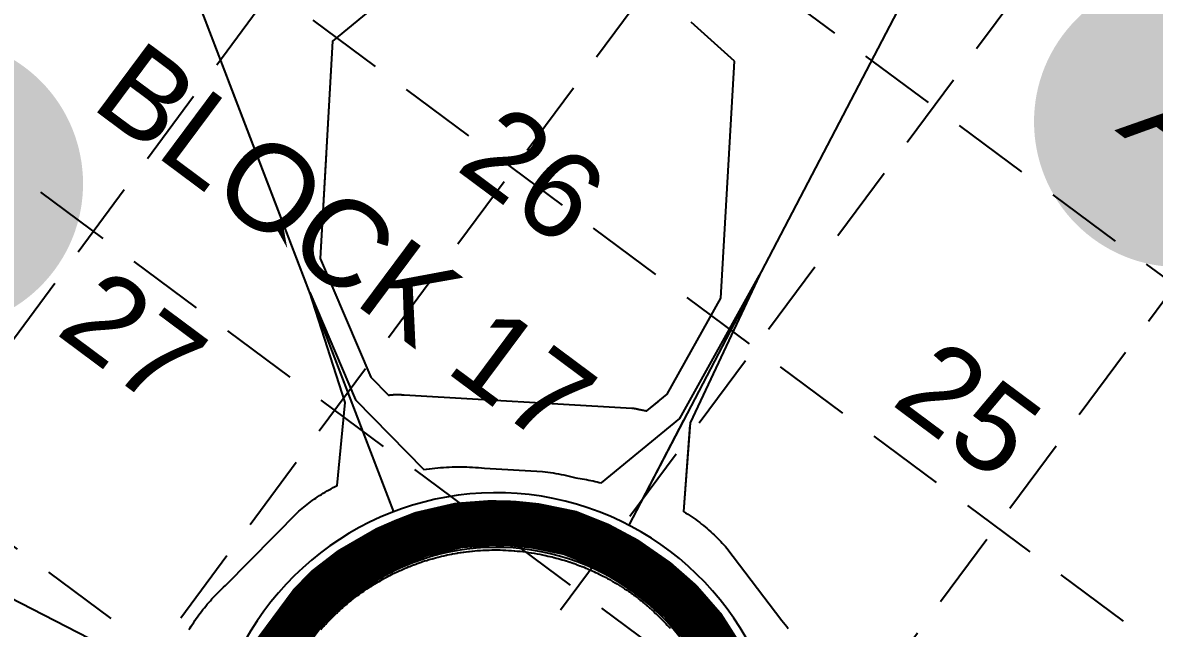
# Model space of a CAD drawing. Header units: feet. Extents: x 2260 to 6199, y 3666 to 7344.
# Drawn here: x 4290.3 to 4487.2, y 5446.5 to 5551.9 of the extents above; entities that cross this region are included whole.
import ezdxf
from ezdxf.enums import TextEntityAlignment as Align

# ---------------------------------------------------------------- set-up
doc = ezdxf.new("R2010")
doc.units = ezdxf.units.FT
doc.header["$LTSCALE"] = 40
doc.header["$MEASUREMENT"] = 0
doc.linetypes.add('HIDDEN', pattern=[0.375, 0.25, -0.125])
for name, color, linetype in [('ALTURA LOGO', 4, 'CONTINUOUS'), ('EOP-PROP', 4, 'CONTINUOUS'), ('EROSION BLANKETS', 84, 'CONTINUOUS'), ('FLOW-ARROWS', 253, 'CONTINUOUS'), ('GRID', 254, 'HIDDEN'), ('LOT-NOS', 4, 'CONTINUOUS'), ('lots-line', 4, 'CONTINUOUS'), ('PC', 43, 'CONTINUOUS'), ('ST-ROW', 2, 'CONTINUOUS')]:
    doc.layers.add(name, color=color, linetype=linetype)
doc.styles.add('altura', font='ARIAL.TTF', dxfattribs={"oblique": 15})
doc.styles.get("Standard").update_dxf_attribs({"font": 'ARIAL.TTF'})

msp = doc.modelspace()

# ---------------------------------------------------------------- hatches: boundary and pattern name
at = {"layer": 'ALTURA LOGO'}
h = msp.add_hatch(color=42, dxfattribs=at)
edge = h.paths.add_edge_path()
edge.add_ellipse((4491.524828267773, 5534.609919529848), major_axis=(15.0802862056227, 20.25752949458134), ratio=0.9999999996471769, start_angle=-89.99954055838653, end_angle=90.00045944161347)
edge.add_ellipse((4491.524828267773, 5534.609919529848), major_axis=(15.08009528975622, 20.25767161643099), ratio=0.9999999996472488, start_angle=89.99991946288667, end_angle=269.9999194628866)
h.paths.add_polyline_path([(4467.063337627535, 5539.852879357939), (4503.244460031832, 5512.919064601047), (4516.615645283017, 5530.881038967853), (4480.434522878718, 5557.814853724746)], flags=24)
h = msp.add_hatch(color=42, dxfattribs=at)
edge = h.paths.add_edge_path()
edge.add_ellipse((4275.586439812093, 5523.867961378299), major_axis=(15.0802862056227, 20.25752949458134), ratio=0.9999999996471769, start_angle=-89.99954055838653, end_angle=90.00045944161347)
edge.add_ellipse((4275.586439812093, 5523.867961378299), major_axis=(15.08009528975622, 20.25767161643099), ratio=0.9999999996472488, start_angle=89.99991946288667, end_angle=269.9999194628866)
h.paths.add_polyline_path([(4251.124949171856, 5529.11092120639), (4287.306071576154, 5502.177106449498), (4300.677256827339, 5520.139080816303), (4264.496134423041, 5547.072895573197)], flags=24)

# ---------------------------------------------------------------- linework, layer by layer
at = {"layer": 'EOP-PROP', "color": 7}
msp.add_arc((4372.732816412637, 5420.100366619113), 40.49999999999999, 296.5108821797895, 225.9293845929422, dxfattribs=at)
msp.add_arc((4372.732816412637, 5420.100366619113), 40.49999999999999, 296.5108821797895, 225.9293845929422, dxfattribs=at)
at = {"layer": 'EROSION BLANKETS', "const_width": 8}
msp.add_lwpolyline([(4334.168402662123, 5442.282137503802), (4340.413030970108, 5450.712847528459), (4343.156822363368, 5453.547230576585), (4347.367745503371, 5456.792717268834), (4353.601481758026, 5460.390581217154), (4356.598164403975, 5461.691748869102), (4359.748968347866, 5462.928676134502), (4366.164043629106, 5464.41253494523), (4371.676119913297, 5464.833179906424), (4375.538864675305, 5464.743419642739), (4379.515014871854, 5464.338687849798), (4385.538854828396, 5463.110051614749), (4390.620885930687, 5461.077887898266), (4395.341754685227, 5458.552819826689), (4400.66868023742, 5454.852500591353), (4404.771954345771, 5451.252424348215), (4408.776725089212, 5446.666000381486), (4411.420643859619, 5442.523107927006), (4413.383244727932, 5438.603012224708)], dxfattribs=at)
at = {"layer": 'FLOW-ARROWS', "color": 7}
for points in [[(4336.365943328276, 5512.626580817757, 0, 1.6666667, 0), (4334.683473863182, 5517.335009058584, 0, 0, 0), (4330.478275439666, 5529.103350431989, 0, 0, 0)], [(4335.018095912878, 5516.398561805613, 1.335187621843787, 1.6666667, 0), (4334.683473863182, 5517.335009058584, 0, 0, 0), (4330.478275439666, 5529.103350431989, 0, 0, 0)], [(4336.365943328276, 5512.626580817757, 0, 1.6666667, 0), (4334.683473863182, 5517.335009058584, 0, 0, 0), (4330.478275439666, 5529.103350431989, 0, 0, 0)], [(4416.28034377824, 5507.678437967562, 0, 1.6666667, 0), (4418.615231788642, 5512.099783687912, 0, 0, 0), (4425.143644431876, 5524.461990856839, 0, 0, 0)]]:
    msp.add_lwpolyline(points, format="xyseb", dxfattribs=at)
at = {"layer": 'GRID', "linetype": 'HIDDEN', "ltscale": 1.35}
for p, q in [((3021.688288403257, 6595.182064264951), (5624.121327222674, 4666.010602610775)), ((2990.572619666898, 6553.207337832379), (5593.005658486308, 4624.035876178204)), ((2959.456950930541, 6511.232611399809), (5561.889989749947, 4582.061149745632)), ((2928.341282194182, 6469.257884967237), (5530.774321013596, 4540.086423313061)), ((4862.730234027256, 6271.076287622644), (3773.544401454461, 4801.775475101302)), ((4904.704960459826, 6239.960618886287), (3815.519127887036, 4770.659806364944)), ((4946.679686892399, 6208.844950149929), (3857.493854319605, 4739.544137628586)), ((4988.65441332497, 6177.729281413572), (3899.468580752176, 4708.428468892228))]:
    msp.add_line(p, q, dxfattribs=at)
at = {"layer": 'lots-line', "color": 7}
for p, q in [((4335.575049482208, 5517.14673674657), (4298.133604578808, 5614.808886739198)), ((4354.875738034214, 5466.80287995391), (4298.133604578808, 5614.808886739198)), ((4395.814468737482, 5464.453915811427), (4462.237667648202, 5591.553260044442)), ((4354.875738034214, 5466.80287995391), (4326.186029980907, 5541.637026402474)), ((4395.814468737482, 5464.453915811427), (4405.352308246122, 5482.704363950447))]:
    msp.add_line(p, q, dxfattribs=at)
at = {"layer": 'PC', "color": 43, "flags": 128}
for points, elevation in [([(4364.887422760509, 5556.523058857464), (4352.048048667893, 5555.056347000022), (4344.248202363343, 5548.645154343784), (4343.0043996746, 5527.126839124251)], 550), ([(4352.048048667893, 5555.056347000022), (4344.248202363343, 5548.645154343784), (4342.061458922397, 5510.813563294459), (4350.877806276093, 5490.20740744614), (4353.957685588235, 5487.067569893371), (4354.08242697883, 5487.085369439724), (4354.207831201745, 5487.101717018376), (4354.333882580049, 5487.116602656943), (4354.460565301687, 5487.130016554353), (4354.587863421297, 5487.14194908262), (4354.715760862107, 5487.152390788597), (4354.84424141781, 5487.161332395714), (4354.973288754501, 5487.168764805698), (4355.102886412582, 5487.174679100272), (4355.233017808754, 5487.179066542815), (4355.363666237983, 5487.181918580033), (4355.494814875499, 5487.183226843593), (4355.626446778821, 5487.182983151721), (4355.758544889807, 5487.181179510813), (4355.891092036716, 5487.177808116982), (4356.02407093628, 5487.17286135763), (4356.15746419583, 5487.166331812945), (4356.291254315405, 5487.158212257433), (4356.425423689896, 5487.14849566137), (4356.559954611228, 5487.137175192279), (4356.694829270515, 5487.124244216348), (4396.279336922287, 5484.836178605844), (4396.398770983094, 5484.822542021232), (4396.518464679282, 5484.80728504934), (4396.638399691584, 5484.79040167353), (4396.75855760748, 5484.771886081403), (4396.878919923492, 5484.751732666115), (4396.999468047449, 5484.729936027666), (4397.120183300789, 5484.706490974174), (4397.241046920873, 5484.681392523097), (4397.362040063316, 5484.654635902458), (4397.483143804353, 5484.626216552029), (4397.604339143179, 5484.59613012449), (4397.722190251241, 5484.565051977428), (4397.78589325285, 5484.555366039743), (4397.882973168857, 5484.540514584986), (4397.981463126265, 5484.524443782529), (4398.079516379651, 5484.507555393126), (4398.177126698369, 5484.489854233954), (4398.274287899143, 5484.471345170231), (4398.37099384642, 5484.452033114768), (4398.467238452737, 5484.431923027503), (4398.56301567908, 5484.411019915071), (4398.658319535225, 5484.389328830322), (4398.753144080103, 5484.36685487187), (4398.847483422126, 5484.343603183624), (4398.941331719549, 5484.319578954333), (4402.475600583008, 5487.228876765093), (4411.803662526004, 5503.954877462809), (4414.184023867026, 5545.136140484756)], 550), ([(4414.184023867026, 5545.136140484756), (4406.600146548411, 5551.963017945136)], 550), ([(4343.114698228839, 5529.035050997293), (4342.061458922397, 5510.813563294459), (4350.877806276095, 5490.20740744614), (4353.957685588235, 5487.067569893371), (4354.08242697883, 5487.085369439724), (4354.207831201745, 5487.101717018376), (4354.333882580049, 5487.116602656943), (4354.460565301687, 5487.130016554353), (4354.587863421297, 5487.14194908262), (4354.715760862106, 5487.152390788597), (4354.84424141781, 5487.161332395714), (4354.973288754501, 5487.168764805698), (4355.102886412582, 5487.174679100272), (4355.233017808754, 5487.179066542815), (4355.363666237983, 5487.181918580033), (4355.494814875499, 5487.183226843594), (4355.62644677882, 5487.182983151723), (4355.758544889809, 5487.181179510813), (4355.891092036716, 5487.177808116982), (4356.02407093628, 5487.17286135763), (4356.157464195832, 5487.166331812946), (4356.291254315405, 5487.158212257433), (4356.425423689896, 5487.14849566137), (4356.559954611228, 5487.137175192279), (4356.694829270515, 5487.124244216348), (4396.279336922289, 5484.836178605846), (4396.398770983094, 5484.822542021232), (4396.518464679282, 5484.80728504934), (4396.638399691584, 5484.79040167353), (4396.75855760748, 5484.771886081402), (4396.878919923492, 5484.751732666115), (4396.999468047449, 5484.729936027666), (4397.120183300789, 5484.706490974174), (4397.241046920873, 5484.681392523097), (4397.362040063316, 5484.654635902458), (4397.483143804353, 5484.626216552029), (4397.604339143179, 5484.59613012449), (4397.722190251241, 5484.565051977428), (4397.785893252848, 5484.555366039743), (4397.882973168857, 5484.540514584986), (4397.981463126265, 5484.524443782529), (4398.079516379651, 5484.507555393126), (4398.177126698369, 5484.489854233954), (4398.274287899143, 5484.471345170232), (4398.37099384642, 5484.452033114768), (4398.467238452735, 5484.431923027502), (4398.56301567908, 5484.411019915071), (4398.658319535225, 5484.389328830322), (4398.753144080101, 5484.366854871869), (4398.847483422126, 5484.343603183624), (4398.941331719549, 5484.319578954334), (4400.955398632627, 5485.977494830947)], 550), ([(4319.275463302038, 5446.263914845371), (4319.471525216049, 5446.589853421991), (4319.672377133043, 5446.914723951175), (4319.878016162725, 5447.238470116873), (4320.088438767612, 5447.561035562021), (4320.303640761832, 5447.88236389599), (4320.523617309933, 5448.202398701927), (4320.748362925846, 5448.521083544226), (4320.977871471916, 5448.83836197597), (4321.212136157994, 5449.154177546417), (4321.451149540629, 5449.46847380848), (4321.694903522361, 5449.78119432624), (4321.94338935104, 5450.092282682457), (4322.196597619329, 5450.401682486155), (4322.454518264181, 5450.709337380113), (4322.717140566483, 5451.015191048481), (4322.984453150757, 5451.319187224366), (4323.256443984929, 5451.621269697374), (4323.53310038022, 5451.921382321286), (4323.814408991108, 5452.219469021608), (4324.100355815333, 5452.515473803222), (4324.390926194094, 5452.809340758032), (4324.686104812235, 5453.101014072583), (4324.985875698522, 5453.390438035693), (4325.290222226095, 5453.677557046134), (4325.599127112899, 5453.962315620252), (4338.392036920875, 5466.871637339252), (4338.666291473773, 5467.114432737209), (4338.944930494873, 5467.354618501209), (4339.227934016921, 5467.592138816294), (4339.515281415165, 5467.826938010561), (4339.806951408273, 5468.058960562833), (4340.102922059278, 5468.288151110241), (4340.403170776635, 5468.514454455831), (4340.70767431533, 5468.737815576166), (4341.016408778128, 5468.958179628941), (4341.329349616884, 5469.175491960556), (4341.646471633943, 5469.389698113724), (4341.967748983583, 5469.600743835014), (4342.293155173652, 5469.808575082457), (4342.622663067176, 5470.01313803306), (4342.956244884143, 5470.214379090399), (4343.293872203311, 5470.412244892118), (4343.635515964128, 5470.606682317452), (4343.981146468789, 5470.797638494764), (4344.330733384249, 5470.985060808995), (4344.6842457445, 5471.168896909168), (4345.041651952763, 5471.349094715835), (4346.421540882814, 5485.807307866145), (4340.266522273225, 5504.909512032395), (4348.243218124743, 5486.26584575238), (4360.122752865854, 5474.155043506819), (4360.603898239756, 5474.223698901349), (4361.087600252658, 5474.286753848911), (4361.57379843641, 5474.344169884597), (4362.062431801642, 5474.395909204279), (4362.553438844823, 5474.441934671423), (4363.046757555523, 5474.482209823897), (4363.542325423731, 5474.51669888065), (4364.040079447207, 5474.545366748346), (4364.539956138959, 5474.568179027892), (4365.04189153482, 5474.585102020915), (4365.545821201086, 5474.596102736136), (4366.051680242203, 5474.601148895686), (4366.55940330862, 5474.60020894131), (4367.068924604644, 5474.59325204051), (4367.580177896391, 5474.580248092607), (4368.09309651985, 5474.561167734694), (4368.607613389009, 5474.535982347526), (4369.123661003996, 5474.504664061314), (4369.641171459426, 5474.467185761424), (4370.160076452687, 5474.423521094002), (4370.68030729237, 5474.373644471502), (4380.744316526981, 5473.791924126862), (4381.204990771269, 5473.739325870809), (4381.66666646634, 5473.680477549415), (4382.129272952146, 5473.615355955628), (4382.592739208982, 5473.543938670196), (4383.056993866284, 5473.466204066722), (4383.521965211393, 5473.382131316644), (4383.987581198416, 5473.291700394118), (4384.453769457169, 5473.194892080773), (4384.920457302186, 5473.091687970413), (4385.387571741786, 5472.982070473577), (4385.855039487152, 5472.866022822041), (4386.309608056445, 5472.746149966552), (4386.555319639267, 5472.708789920407), (4386.929770751794, 5472.65150573656), (4387.309660595561, 5472.589518354338), (4387.687866009475, 5472.524377422409), (4388.06436296107, 5472.456101521303), (4388.439127600557, 5472.38470941686), (4388.812136262233, 5472.310220058485), (4389.18336546588, 5472.232652577401), (4389.552791918169, 5472.152026284884), (4389.920392513943, 5472.068360670507), (4390.286144337631, 5471.981675400359), (4390.650024664572, 5471.891990315235), (4391.012010962292, 5471.799325428867), (4404.644191152719, 5483.020902936435), (4418.52781932153, 5507.915417558806), (4406.442571710614, 5482.238839990398), (4405.292113562008, 5466.86538593523), (4405.660708594903, 5466.633140556779), (4406.024748798915, 5466.397380321292), (4406.384205275011, 5466.158164269492), (4406.739049829749, 5465.915551674869), (4407.089254977095, 5465.66960203535), (4407.434793939984, 5465.420375065055), (4407.775640651951, 5465.167930685961), (4408.111769758536, 5464.912329019623), (4408.443156618642, 5464.653630378863), (4408.769777305795, 5464.391895259461), (4409.091608609331, 5464.127184331803), (4409.40862803546, 5463.85955843258), (4409.720813808206, 5463.589078556472), (4410.028144870337, 5463.315805847791), (4410.330600884135, 5463.039801592154), (4410.628162232046, 5462.761127208181), (4410.920810017307, 5462.479844239176), (4411.208526064458, 5462.196014344734), (4411.491292919721, 5461.909699292489), (4411.769093851298, 5461.620960949786), (4412.041912849617, 5461.329861275356), (4412.309734627446, 5461.036462311001), (4412.57254461988, 5460.740826173353), (4412.830328984312, 5460.443015045556), (4422.40134041031, 5447.874856533942), (4422.689710772012, 5447.528152078833), (4422.972907704601, 5447.179557740715), (4423.250920159502, 5446.829135027319), (4423.523737804907, 5446.4769454855)], 549), ([(4319.275463302038, 5446.263914845371), (4319.471525216049, 5446.589853421991), (4319.672377133043, 5446.914723951175), (4319.878016162725, 5447.238470116873), (4320.088438767612, 5447.561035562021), (4320.303640761832, 5447.88236389599), (4320.523617309933, 5448.202398701928), (4320.748362925846, 5448.521083544226), (4320.977871471916, 5448.83836197597), (4321.212136157994, 5449.154177546417), (4321.451149540629, 5449.468473808479), (4321.694903522359, 5449.781194326239), (4321.943389351039, 5450.092282682459), (4322.196597619329, 5450.401682486156), (4322.454518264181, 5450.709337380114), (4322.717140566483, 5451.015191048481), (4322.984453150757, 5451.319187224366), (4323.256443984929, 5451.621269697374), (4323.533100380222, 5451.921382321285), (4323.814408991107, 5452.219469021608), (4324.100355815332, 5452.51547380322), (4324.390926194094, 5452.809340758032), (4324.686104812235, 5453.101014072583), (4324.985875698522, 5453.390438035693), (4325.290222226095, 5453.677557046134), (4325.599127112897, 5453.962315620252), (4338.392036920875, 5466.871637339252), (4338.666291473773, 5467.114432737209), (4338.944930494875, 5467.354618501207), (4339.227934016921, 5467.592138816294), (4339.515281415165, 5467.826938010561), (4339.806951408273, 5468.058960562833), (4340.102922059278, 5468.288151110241), (4340.403170776635, 5468.514454455831), (4340.70767431533, 5468.737815576166), (4341.016408778128, 5468.958179628941), (4341.329349616884, 5469.175491960556), (4341.646471633945, 5469.389698113725), (4341.967748983583, 5469.600743835014), (4342.293155173652, 5469.808575082457), (4342.622663067176, 5470.01313803306), (4342.956244884143, 5470.214379090399), (4343.293872203311, 5470.412244892117), (4343.635515964128, 5470.606682317452), (4343.981146468789, 5470.797638494764), (4344.330733384251, 5470.985060808995), (4344.684245744502, 5471.168896909168), (4345.041651952763, 5471.349094715835), (4346.421540882814, 5485.807307866145), (4340.266522273225, 5504.909512032395), (4348.243218124743, 5486.26584575238), (4360.122752865852, 5474.155043506817), (4360.603898239756, 5474.22369890135), (4361.087600252658, 5474.286753848911), (4361.57379843641, 5474.344169884598), (4362.062431801642, 5474.395909204279), (4362.553438844823, 5474.441934671423), (4363.046757555523, 5474.482209823897), (4363.542325423729, 5474.51669888065), (4364.040079447209, 5474.545366748345), (4364.539956138959, 5474.568179027892), (4365.04189153482, 5474.585102020915), (4365.545821201084, 5474.596102736136), (4366.051680242203, 5474.601148895686), (4366.55940330862, 5474.60020894131), (4367.068924604644, 5474.59325204051), (4367.580177896391, 5474.580248092606), (4368.09309651985, 5474.561167734694), (4368.607613389009, 5474.535982347526), (4369.123661003998, 5474.504664061313), (4369.641171459426, 5474.467185761424), (4370.160076452687, 5474.423521094002), (4370.68030729237, 5474.373644471502), (4380.744316526981, 5473.791924126862), (4381.204990771269, 5473.739325870809), (4381.666666466342, 5473.680477549416), (4382.129272952147, 5473.61535595563), (4382.59273920898, 5473.543938670196), (4383.056993866284, 5473.466204066722), (4383.521965211393, 5473.382131316644), (4383.987581198416, 5473.291700394118), (4384.453769457167, 5473.194892080773), (4384.920457302188, 5473.091687970413), (4385.387571741786, 5472.982070473577), (4385.855039487153, 5472.866022822042), (4386.309608056445, 5472.746149966552), (4386.555319639267, 5472.708789920408), (4386.929770751794, 5472.65150573656), (4387.309660595561, 5472.589518354338), (4387.687866009477, 5472.524377422408), (4388.06436296107, 5472.456101521303), (4388.439127600557, 5472.384709416861), (4388.812136262231, 5472.310220058486), (4389.183365465879, 5472.232652577402), (4389.552791918169, 5472.152026284884), (4389.920392513945, 5472.068360670509), (4390.286144337631, 5471.981675400359), (4390.650024664572, 5471.891990315235), (4391.012010962292, 5471.799325428867), (4404.644191152719, 5483.020902936435), (4404.72718419069, 5483.169716443409)], 549), ([(4406.418039338918, 5481.911016427576), (4405.292113562008, 5466.86538593523), (4405.660708594903, 5466.633140556779), (4406.024748798915, 5466.397380321292), (4406.384205275011, 5466.158164269492), (4406.739049829749, 5465.915551674869), (4407.089254977095, 5465.66960203535), (4407.434793939984, 5465.420375065053), (4407.775640651951, 5465.167930685961), (4408.111769758538, 5464.912329019622), (4408.443156618642, 5464.653630378863), (4408.769777305795, 5464.391895259461), (4409.091608609331, 5464.127184331803), (4409.40862803546, 5463.85955843258), (4409.720813808206, 5463.589078556472), (4410.028144870337, 5463.315805847791), (4410.330600884135, 5463.039801592154), (4410.628162232048, 5462.761127208181), (4410.920810017307, 5462.479844239176), (4411.208526064458, 5462.196014344734), (4411.491292919721, 5461.909699292489), (4411.769093851298, 5461.620960949786), (4412.041912849617, 5461.329861275356), (4412.309734627448, 5461.036462310999), (4412.57254461988, 5460.740826173353), (4412.830328984312, 5460.443015045556), (4422.40134041031, 5447.874856533942), (4422.689710772012, 5447.528152078833), (4422.972907704601, 5447.179557740715), (4423.250920159501, 5446.829135027318), (4423.523737804907, 5446.4769454855)], 549), ([(4342.228234614186, 5446.323877106275), (4342.404704044788, 5446.526880415044), (4342.554525058779, 5446.695012099051), (4342.735101795482, 5446.897633067974), (4342.919994694749, 5447.100010844321), (4343.070030994944, 5447.264255976544), (4343.259083641782, 5447.466124748221), (4343.409440037076, 5447.626693767256), (4343.60266778867, 5447.827981399568), (4343.753276639268, 5447.984891711347), (4343.950693702403, 5448.185525616008), (4344.101487850452, 5448.338795733023), (4344.30310727269, 5448.538702885617), (4344.454020059247, 5448.688352417653), (4344.65985372037, 5448.887459375223), (4344.810819002224, 5449.033509019814), (4344.962083596213, 5449.176275513753), (4345.17182977224, 5449.374213471247), (4345.386122838064, 5449.571498124622), (4345.536996826915, 5449.710414388718), (4345.688083824745, 5449.846118837551), (4345.906263997143, 5450.042061081766), (4346.057166556103, 5450.174270669239), (4346.279574495758, 5450.369103560341), (4346.430229634619, 5450.497843770425), (4346.656870926249, 5450.691492542337), (4346.807216267908, 5450.816789877897), (4347.038095291598, 5451.009179461028), (4347.188069078605, 5451.131061432744), (4347.42318900318, 5451.322116472368), (4347.663021494048, 5451.512133617731), (4347.81209288978, 5451.630256462211), (4347.961140850194, 5451.745394212874), (4348.204747206673, 5451.933553053385), (4348.353242210361, 5452.045363905102), (4348.601091644815, 5452.231960612691), (4348.853724227652, 5452.417316520483), (4349.001065340084, 5452.525434257757), (4349.148277742546, 5452.63068654102), (4349.404606882657, 5452.813929863781), (4349.665761407638, 5452.995793421151), (4349.811654326404, 5453.097404070179), (4349.957353245156, 5453.196231022899), (4350.222145198425, 5453.375814287087), (4350.491800781896, 5453.553875991277), (4350.636016508618, 5453.649118701774), (4350.779976900522, 5453.741660903294), (4351.053204759353, 5453.917276284899), (4351.196213381859, 5454.006731065534), (4351.47364595522, 5454.18024679669), (4351.615648836723, 5454.266651959647), (4351.897275612831, 5454.437990792971), (4352.183830085114, 5454.607516447792), (4352.324028770718, 5454.690469631072), (4352.61477901354, 5454.857666593292), (4352.753839999296, 5454.937645475628), (4352.892509800067, 5455.015137116638), (4353.186643410889, 5455.179481304257), (4353.485741469216, 5455.341787045219), (4353.622372669831, 5455.415940913073), (4353.758565395975, 5455.487694582564), (4354.060961002632, 5455.64698892214), (4354.195841208159, 5455.715937324044), (4354.502341208223, 5455.87259078074), (4354.813832336032, 5456.026975374421), (4354.946445668225, 5456.092712772547), (4355.078557190021, 5456.156181938454), (4355.393206357343, 5456.307322020662), (4355.712858681174, 5456.456036986514), (4355.842554853744, 5456.516386492519), (4356.166253635692, 5456.662150281119), (4356.294422349586, 5456.719875004671), (4356.622143101739, 5456.862610218845), (4356.748739661502, 5456.917757227431), (4356.874764176665, 5456.970813805062), (4357.205437241231, 5457.110003689393), (4357.541123285831, 5457.246450219589), (4357.664445186248, 5457.296585781826), (4357.787166095704, 5457.344720350839), (4358.126141223983, 5457.477654070507), (4358.323196508802, 5457.552670115066), (4358.392806618891, 5457.579176634692), (4358.739204230817, 5457.707208480469), (4358.857935063097, 5457.75110024785), (4358.975983453089, 5457.793090666784), (4359.324665446347, 5457.917093214282), (4359.678501945135, 5458.038029429568), (4359.793379461877, 5458.077301129997), (4359.9075576367, 5458.114765991372), (4360.264005413314, 5458.231700318887), (4360.625599879329, 5458.345398312779), (4360.73647132206, 5458.380267993294), (4360.846630755672, 5458.413424972501), (4361.21070493829, 5458.522982257386), (4361.579912699895, 5458.629131750474), (4361.686633752004, 5458.659822110362), (4361.792634330416, 5458.68889338413), (4362.164185004136, 5458.790767449554), (4362.540850776145, 5458.889060967063), (4362.643285697638, 5458.915799073368), (4363.023618940136, 5459.010050268236), (4363.12386260867, 5459.034898684096), (4363.223380909391, 5459.058267129883), (4363.605842297773, 5459.148048890592), (4363.993380839224, 5459.233988889943), (4364.089151121105, 5459.255233210802), (4364.184197914963, 5459.275089218878), (4364.573715241682, 5459.356436074162), (4364.968277513092, 5459.433765880299), (4365.059460640665, 5459.45164282386), (4365.149926220333, 5459.468222072192), (4365.546313128663, 5459.540839718945), (4365.947707174062, 5459.60926430823), (4366.034198357066, 5459.624013936303), (4366.438933083667, 5459.687876615746), (4366.523041829399, 5459.701153572504), (4366.606449437055, 5459.713266496315), (4367.01276891269, 5459.772247645488), (4367.093778735675, 5459.782992911117), (4367.503304848888, 5459.837286096123), (4367.917745473497, 5459.887032729963), (4367.994574766237, 5459.896259789627), (4368.070728157466, 5459.904453337789), (4368.486503690738, 5459.949160516829), (4368.560200726541, 5459.956170580956), (4368.979016557571, 5459.995980995314), (4369.402662364709, 5460.030979131305), (4369.472038222562, 5460.036714870411), (4369.898635333962, 5460.066659378405), (4369.965493473637, 5460.071356716028), (4370.394981292135, 5460.096180033071), (4370.459307042303, 5460.099902035383), (4370.523017971608, 5460.102799819245), (4370.953403615131, 5460.122347261556), (4371.388486190524, 5460.136728450618), (4371.447707845221, 5460.138689757912), (4371.506345557997, 5460.139907288418), (4371.942144363732, 5460.148927818394), (4372.382564800447, 5460.152605653322), (4372.436637791339, 5460.15306066765), (4372.879627851186, 5460.151290852335), (4372.931112749736, 5460.151088461041), (4373.376604662584, 5460.143808111723), (4373.425493873128, 5460.143012284495), (4373.8734187079, 5460.130159365221), (4373.919705819721, 5460.128834154221), (4373.965501603338, 5460.126956952777), (4374.413673283196, 5460.108557016283), (4374.866252578371, 5460.084376335733), (4374.907321004187, 5460.082184746032), (4374.947941084879, 5460.079513827642), (4375.400573781751, 5460.049722147394), (4375.857518153755, 5460.013976209857), (4375.893356484827, 5460.011174952015), (4375.928792707771, 5460.007964531518), (4376.385594063654, 5459.966549818276), (4376.846605244478, 5459.919008588212), (4376.877211561244, 5459.915854330155), (4376.90746516288, 5459.912358464257), (4377.368134124759, 5459.85909699595), (4377.395799810419, 5459.855553544805), (4377.858287016924, 5459.796287246867), (4378.324820203068, 5459.730638802146), (4378.347595627406, 5459.727435435455), (4378.815811062464, 5459.655644818069), (4378.835985484165, 5459.652552833921), (4379.305802234186, 5459.574568561266), (4379.323382264794, 5459.571651632287), (4379.340746194501, 5459.568549830706), (4379.809711807822, 5459.484744936412), (4379.824518599517, 5459.48191086893), (4380.294900124012, 5459.391846765883), (4380.307159420874, 5459.389343021962), (4380.779709255248, 5459.292805825275), (4380.783997810032, 5459.291937808903), (4380.989763396444, 5459.250312196717), (4381.339028904124, 5459.176994818925), (4381.348582437709, 5459.174988739409), (4381.358194384989, 5459.17287837406), (4381.70626668022, 5459.096481694284), (4382.050801712902, 5459.017549807784), (4382.06323555528, 5459.014700355228), (4382.075743221828, 5459.011713254802), (4382.419459088639, 5458.929651240858), (4382.759621862729, 5458.845139849625), (4382.774907365454, 5458.841341144218), (4382.79028089539, 5458.837370840709), (4383.129550532783, 5458.749777132194), (4383.465253193987, 5458.659819599063), (4383.483358802112, 5458.654966544985), (4383.501565416889, 5458.649907387496), (4383.836302451843, 5458.556916995496), (4383.855912409243, 5458.551274066769), (4384.188351829807, 5458.455636368739), (4384.517207064792, 5458.35776256374), (4384.539477355735, 5458.351132821186), (4384.866009896918, 5458.250688329318), (4384.889649523752, 5458.243414780132), (4384.913412384704, 5458.235864586121), (4385.238838904871, 5458.132490943), (4385.5606683187, 5458.027008051949), (4385.587016149438, 5458.018370276648), (4385.613496434056, 5458.009419888552), (4385.934151989623, 5457.901062016641), (4386.251204177783, 5457.790678924125), (4386.280217241864, 5457.780575666512), (4386.309370699501, 5457.770123409286), (4386.625182809335, 5457.656920996982), (4386.655655381737, 5457.645680039424), (4386.969019684386, 5457.53010804518), (4387.278774709544, 5457.412635952519), (4387.311698950964, 5457.400147113816), (4387.618988313763, 5457.280382159801), (4387.653191787083, 5457.26704877036), (4387.687547645727, 5457.253292490988), (4387.993469467211, 5457.130823846169), (4388.295780218324, 5457.006579003979), (4388.332503364714, 5456.991483435616), (4388.369382927023, 5456.975927544482), (4388.670264954249, 5456.849038895183), (4388.708385800791, 5456.83254688713), (4389.006725814159, 5456.703501842539), (4389.046073783937, 5456.686049745776), (4389.341857628883, 5456.55488415559), (4389.382418226563, 5456.536448180174), (4389.675632191325, 5456.403197971511), (4389.717390589399, 5456.383754513451), (4390.008021405232, 5456.248455685757), (4390.05096244621, 5456.227981331103), (4390.338997287558, 5456.090669951051), (4390.623432474379, 5455.951865998548), (4390.668531970821, 5455.929853676344), (4390.713791488702, 5455.907248066329), (4390.996887369512, 5455.765873347609), (4391.183459543142, 5455.670816728216), (4391.214908684535, 5455.654790269985), (4391.589118385464, 5455.4597437767), (4391.654206576743, 5455.425813781019), (4391.719521372173, 5455.390733509977), (4392.090086240539, 5455.191734752082), (4392.454455143888, 5454.990228845857), (4392.523070018708, 5454.952277287271), (4392.882773451178, 5454.747512402021), (4392.953091543704, 5454.707477213541), (4393.023612316184, 5454.666165597232), (4393.380084891224, 5454.457371176823), (4393.730384937809, 5454.246341325418), (4393.803984590336, 5454.201996636518), (4394.149549456538, 5453.987960990578), (4394.224725633486, 5453.941391859908), (4394.300071508695, 5453.893420505589), (4394.642243486491, 5453.675595916417), (4394.978277843054, 5453.455802383522), (4395.056474098429, 5453.404648671745), (4395.134813031131, 5453.352009316779), (4395.467353911466, 5453.128590781912), (4395.793786639064, 5452.903377822505), (4395.874819870597, 5452.847463687135), (4396.196428509711, 5452.619667931165), (4396.278809433341, 5452.561309605627), (4396.361284968067, 5452.50134154368), (4396.67926057933, 5452.270171527248), (4396.763017470678, 5452.207676683995), (4397.076111819826, 5451.974093207052), (4397.383171326705, 5451.739056205818), (4397.469302207168, 5451.673119158717), (4397.771490868918, 5451.43583719287), (4397.858771344127, 5451.367294647835), (4398.156080827627, 5451.127851926339), (4398.244459393194, 5451.056665685132), (4398.3328324818, 5450.98366687831), (4398.626307085761, 5450.741279019528), (4398.91383854421, 5450.497766833322), (4399.00425573123, 5450.42118213111), (4399.286890996068, 5450.175760895636), (4399.378247226035, 5450.096423223983), (4399.46952605889, 5450.015154493148), (4399.748224062577, 5449.767051219012), (4399.840361528537, 5449.682956056539), (4400.114129338062, 5449.433115746455), (4400.382063104425, 5449.182467637106), (4400.475906763254, 5449.094667138484), (4400.738940081071, 5448.84244269805), (4400.833500671133, 5448.7517564216), (4400.927874340435, 5448.658985852729), (4401.186856025452, 5448.404435308943), (4401.281859618754, 5448.308710804586), (4401.535918429229, 5448.052756192493), (4401.784268674236, 5447.796296743725), (4401.880634133091, 5447.696772135164), (4401.97672047952, 5447.59505250808), (4402.22095004357, 5447.336536862806), (4402.459539587339, 5447.077662514127), (4402.556813731274, 5446.972104756084), (4402.790535125243, 5446.712144425055), (4402.888173438968, 5446.603530842295), (4402.985432012938, 5446.492615646902)], 548), ([(4342.228234614187, 5446.323877106273), (4342.404704044788, 5446.526880415044), (4342.554525058779, 5446.695012099051), (4342.735101795482, 5446.897633067974), (4342.919994694749, 5447.100010844321), (4343.070030994946, 5447.264255976541), (4343.259083641782, 5447.466124748221), (4343.409440037076, 5447.626693767256), (4343.602667788668, 5447.827981399568), (4343.75327663927, 5447.984891711345), (4343.950693702403, 5448.185525616008), (4344.101487850452, 5448.338795733023), (4344.30310727269, 5448.538702885617), (4344.454020059247, 5448.688352417653), (4344.65985372037, 5448.887459375223), (4344.81081900222, 5449.033509019815), (4344.962083596213, 5449.176275513753), (4345.17182977224, 5449.374213471247), (4345.386122838064, 5449.571498124622), (4345.536996826915, 5449.710414388718), (4345.688083824745, 5449.846118837551), (4345.906263997143, 5450.042061081766), (4346.057166556103, 5450.174270669239), (4346.279574495757, 5450.369103560342), (4346.430229634619, 5450.497843770425), (4346.656870926247, 5450.691492542337), (4346.807216267908, 5450.816789877897), (4347.038095291598, 5451.009179461028), (4347.188069078605, 5451.131061432744), (4347.423189003182, 5451.322116472368), (4347.663021494048, 5451.512133617731), (4347.81209288978, 5451.630256462211), (4347.961140850194, 5451.745394212874), (4348.204747206673, 5451.933553053385), (4348.353242210361, 5452.045363905102), (4348.601091644813, 5452.231960612692), (4348.853724227652, 5452.417316520483), (4349.001065340087, 5452.525434257759), (4349.148277742546, 5452.63068654102), (4349.404606882657, 5452.813929863781), (4349.665761407638, 5452.995793421151), (4349.811654326404, 5453.097404070179), (4349.957353245156, 5453.1962310229), (4350.222145198425, 5453.375814287087), (4350.491800781896, 5453.553875991277), (4350.636016508618, 5453.649118701774), (4350.779976900522, 5453.741660903294), (4351.053204759353, 5453.917276284899), (4351.196213381859, 5454.006731065534), (4351.47364595522, 5454.18024679669), (4351.615648836723, 5454.266651959647), (4351.897275612831, 5454.437990792972), (4352.183830085112, 5454.607516447792), (4352.324028770718, 5454.690469631072), (4352.61477901354, 5454.857666593292), (4352.753839999296, 5454.937645475628), (4352.892509800067, 5455.015137116638), (4353.186643410889, 5455.179481304257), (4353.485741469216, 5455.341787045219), (4353.622372669831, 5455.415940913073), (4353.758565395975, 5455.487694582564), (4354.060961002632, 5455.64698892214), (4354.195841208158, 5455.715937324046), (4354.502341208223, 5455.87259078074), (4354.813832336032, 5456.026975374421), (4354.946445668225, 5456.092712772547), (4355.078557190021, 5456.156181938456), (4355.393206357341, 5456.307322020662), (4355.712858681174, 5456.456036986514), (4355.842554853744, 5456.516386492519), (4356.166253635692, 5456.662150281119), (4356.294422349586, 5456.719875004671), (4356.622143101739, 5456.862610218845), (4356.748739661502, 5456.917757227431), (4356.874764176665, 5456.970813805062), (4357.205437241231, 5457.110003689393), (4357.541123285831, 5457.246450219587), (4357.664445186248, 5457.296585781825), (4357.787166095704, 5457.344720350839), (4358.126141223983, 5457.477654070507), (4358.323196508802, 5457.552670115066), (4358.392806618891, 5457.579176634692), (4358.739204230819, 5457.707208480469), (4358.857935063097, 5457.75110024785), (4358.975983453089, 5457.793090666784), (4359.324665446347, 5457.917093214283), (4359.678501945135, 5458.03802942957), (4359.793379461877, 5458.077301129997), (4359.9075576367, 5458.114765991372), (4360.264005413314, 5458.231700318887), (4360.625599879329, 5458.345398312779), (4360.73647132206, 5458.380267993294), (4360.846630755672, 5458.413424972501), (4361.21070493829, 5458.522982257386), (4361.579912699897, 5458.629131750472), (4361.686633752004, 5458.659822110362), (4361.792634330416, 5458.68889338413), (4362.164185004136, 5458.790767449554), (4362.540850776147, 5458.889060967061), (4362.643285697638, 5458.915799073368), (4363.023618940138, 5459.010050268237), (4363.12386260867, 5459.034898684096), (4363.223380909391, 5459.058267129883), (4363.605842297773, 5459.148048890592), (4363.993380839222, 5459.233988889943), (4364.089151121105, 5459.255233210802), (4364.184197914963, 5459.275089218878), (4364.573715241682, 5459.356436074163), (4364.968277513092, 5459.433765880299), (4365.059460640667, 5459.45164282386), (4365.149926220333, 5459.468222072192), (4365.546313128663, 5459.540839718945), (4365.947707174062, 5459.60926430823), (4366.034198357064, 5459.624013936303), (4366.438933083668, 5459.687876615744), (4366.523041829399, 5459.701153572504), (4366.606449437055, 5459.713266496315), (4367.01276891269, 5459.772247645487), (4367.093778735675, 5459.782992911117), (4367.503304848888, 5459.837286096124), (4367.917745473497, 5459.887032729963), (4367.994574766237, 5459.896259789627), (4368.070728157466, 5459.904453337789), (4368.486503690738, 5459.949160516829), (4368.560200726541, 5459.956170580957), (4368.979016557571, 5459.995980995315), (4369.402662364707, 5460.030979131306), (4369.472038222562, 5460.036714870411), (4369.898635333962, 5460.066659378405), (4369.965493473637, 5460.071356716028), (4370.394981292135, 5460.096180033071), (4370.459307042303, 5460.099902035383), (4370.523017971608, 5460.102799819245), (4370.953403615127, 5460.122347261557), (4371.388486190524, 5460.136728450618), (4371.447707845221, 5460.138689757912), (4371.506345557997, 5460.139907288418), (4371.942144363732, 5460.148927818394), (4372.382564800447, 5460.152605653322), (4372.436637791339, 5460.153060667648), (4372.879627851186, 5460.151290852337), (4372.931112749734, 5460.151088461041), (4373.376604662584, 5460.143808111723), (4373.425493873126, 5460.143012284495), (4373.8734187079, 5460.130159365221), (4373.919705819721, 5460.128834154221), (4373.965501603339, 5460.126956952776), (4374.413673283194, 5460.108557016282), (4374.866252578371, 5460.084376335733), (4374.907321004187, 5460.082184746032), (4374.947941084879, 5460.079513827642), (4375.400573781751, 5460.049722147394), (4375.857518153755, 5460.013976209857), (4375.893356484825, 5460.011174952013), (4375.928792707771, 5460.007964531518), (4376.385594063654, 5459.966549818277), (4376.846605244478, 5459.919008588212), (4376.877211561244, 5459.915854330156), (4376.90746516288, 5459.912358464257), (4377.368134124759, 5459.85909699595), (4377.395799810419, 5459.855553544805), (4377.858287016924, 5459.796287246867), (4378.324820203068, 5459.730638802146), (4378.347595627406, 5459.727435435455), (4378.815811062464, 5459.655644818069), (4378.835985484165, 5459.652552833921), (4379.305802234186, 5459.574568561266), (4379.323382264794, 5459.571651632287), (4379.340746194501, 5459.568549830706), (4379.809711807822, 5459.484744936412), (4379.824518599517, 5459.481910868928), (4380.294900124012, 5459.391846765881), (4380.307159420874, 5459.389343021962), (4380.779709255248, 5459.292805825275), (4380.783997810032, 5459.291937808903), (4380.989763396444, 5459.250312196717), (4381.339028904124, 5459.176994818925), (4381.348582437709, 5459.174988739408), (4381.358194384989, 5459.17287837406), (4381.70626668022, 5459.096481694284), (4382.050801712902, 5459.017549807784), (4382.06323555528, 5459.014700355228), (4382.075743221826, 5459.011713254804), (4382.419459088639, 5458.929651240858), (4382.759621862729, 5458.845139849625), (4382.774907365454, 5458.841341144218), (4382.79028089539, 5458.837370840709), (4383.129550532783, 5458.749777132194), (4383.465253193986, 5458.659819599061), (4383.48335880211, 5458.654966544983), (4383.501565416889, 5458.649907387496), (4383.836302451843, 5458.556916995498), (4383.855912409243, 5458.551274066769), (4384.188351829807, 5458.455636368739), (4384.517207064792, 5458.35776256374), (4384.539477355735, 5458.351132821186), (4384.866009896918, 5458.250688329318), (4384.889649523752, 5458.243414780132), (4384.913412384704, 5458.235864586121), (4385.238838904871, 5458.132490943), (4385.5606683187, 5458.027008051949), (4385.587016149438, 5458.018370276648), (4385.613496434056, 5458.009419888552), (4385.934151989623, 5457.901062016641), (4386.251204177783, 5457.790678924127), (4386.280217241864, 5457.780575666514), (4386.309370699501, 5457.770123409286), (4386.625182809335, 5457.656920996982), (4386.655655381737, 5457.645680039424), (4386.969019684386, 5457.53010804518), (4387.278774709544, 5457.412635952519), (4387.311698950964, 5457.400147113816), (4387.618988313763, 5457.280382159801), (4387.653191787081, 5457.267048770359), (4387.687547645727, 5457.253292490989), (4387.993469467209, 5457.130823846169), (4388.295780218324, 5457.006579003979), (4388.332503364714, 5456.991483435616), (4388.369382927023, 5456.975927544482), (4388.670264954249, 5456.849038895183), (4388.708385800791, 5456.83254688713), (4389.006725814159, 5456.703501842539), (4389.046073783937, 5456.686049745776), (4389.341857628883, 5456.55488415559), (4389.382418226563, 5456.536448180174), (4389.675632191325, 5456.403197971511), (4389.717390589399, 5456.383754513451), (4390.008021405232, 5456.248455685757), (4390.05096244621, 5456.227981331103), (4390.338997287558, 5456.090669951051), (4390.623432474381, 5455.951865998548), (4390.668531970821, 5455.929853676344), (4390.713791488702, 5455.907248066329), (4390.996887369512, 5455.765873347607), (4391.183459543142, 5455.670816728216), (4391.214908684535, 5455.654790269985), (4391.589118385464, 5455.4597437767), (4391.654206576743, 5455.425813781019), (4391.719521372173, 5455.390733509977), (4392.090086240539, 5455.191734752082), (4392.454455143888, 5454.990228845857), (4392.523070018708, 5454.952277287271), (4392.882773451178, 5454.747512402021), (4392.953091543704, 5454.707477213541), (4393.023612316184, 5454.666165597232), (4393.380084891224, 5454.457371176823), (4393.730384937809, 5454.246341325418), (4393.803984590336, 5454.201996636518), (4394.149549456538, 5453.98796099058), (4394.224725633486, 5453.941391859908), (4394.300071508695, 5453.893420505589), (4394.642243486491, 5453.675595916417), (4394.978277843054, 5453.455802383522), (4395.056474098429, 5453.404648671745), (4395.134813031131, 5453.352009316779), (4395.467353911466, 5453.128590781912), (4395.793786639064, 5452.903377822505), (4395.874819870597, 5452.847463687135), (4396.196428509711, 5452.619667931165), (4396.278809433341, 5452.561309605627), (4396.361284968069, 5452.501341543681), (4396.67926057933, 5452.270171527248), (4396.763017470678, 5452.207676683996), (4397.076111819826, 5451.974093207052), (4397.383171326705, 5451.739056205819), (4397.469302207168, 5451.673119158717), (4397.771490868918, 5451.43583719287), (4397.858771344127, 5451.367294647835), (4398.156080827627, 5451.127851926341), (4398.244459393196, 5451.056665685132), (4398.3328324818, 5450.983666878308), (4398.626307085761, 5450.741279019528), (4398.913838544211, 5450.49776683332), (4399.004255731228, 5450.421182131109), (4399.286890996068, 5450.175760895636), (4399.378247226035, 5450.096423223983), (4399.46952605889, 5450.015154493148), (4399.748224062577, 5449.767051219012), (4399.840361528537, 5449.682956056539), (4400.114129338062, 5449.433115746457), (4400.382063104425, 5449.182467637106), (4400.475906763254, 5449.094667138484), (4400.738940081071, 5448.842442698048), (4400.833500671131, 5448.7517564216), (4400.927874340435, 5448.658985852729), (4401.186856025452, 5448.404435308944), (4401.281859618754, 5448.308710804586), (4401.535918429229, 5448.052756192493), (4401.784268674236, 5447.796296743725), (4401.880634133091, 5447.696772135164), (4401.97672047952, 5447.59505250808), (4402.22095004357, 5447.336536862806), (4402.459539587339, 5447.077662514127), (4402.556813731274, 5446.972104756084), (4402.790535125241, 5446.712144425055), (4402.888173438968, 5446.603530842297), (4402.985432012938, 5446.492615646902)], 548), ([(4279.96993658393, 5456.058406552211), (4315.852737322487, 5437.598113645287)], 549), ([(4279.96993658393, 5456.058406552211), (4315.852737322487, 5437.598113645287)], 549)]:
    msp.add_lwpolyline(points, dxfattribs=dict(at, elevation=elevation))
at = {"layer": 'ST-ROW', "color": 7}
msp.add_arc((4372.732816412637, 5420.100366619113), 49.99999999999999, 291.0739242380642, 230.9083506196566, dxfattribs=at)
msp.add_arc((4372.732816412637, 5420.100366619113), 49.99999999999999, 291.0739242380642, 230.9083506196566, dxfattribs=at)

# ---------------------------------------------------------------- texts
at = {"layer": 'ALTURA LOGO', "color": 164, "style": 'altura', "oblique": 14.99999999494871, "width": 1.035276180044867}
msp.add_text('A', height=16.57528718286266, rotation=323.3354046422954, dxfattribs=at).set_placement((4486.603671536061, 5528.386669100127), align=Align.CENTER)
at = {"layer": 'LOT-NOS', "color": 7}
msp.add_text('BLOCK 17', height=15, rotation=323.3354046422954, dxfattribs=at).set_placement((4301.915491409524, 5537.276673625696))
for s, p in [('26', (4379.255871006945, 5525.516986850323)), ('27', (4309.640967751823, 5496.969283994076)), ('27', (4309.640967751823, 5496.969283994076)), ('27', (4309.640967751823, 5496.969283994076)), ('25', (4454.98594544399, 5484.695294979847))]:
    msp.add_text(s, height=15, rotation=323.3354046422954, dxfattribs=at).set_placement(p, align=Align.MIDDLE_CENTER)

doc.saveas('drawing.dxf')
